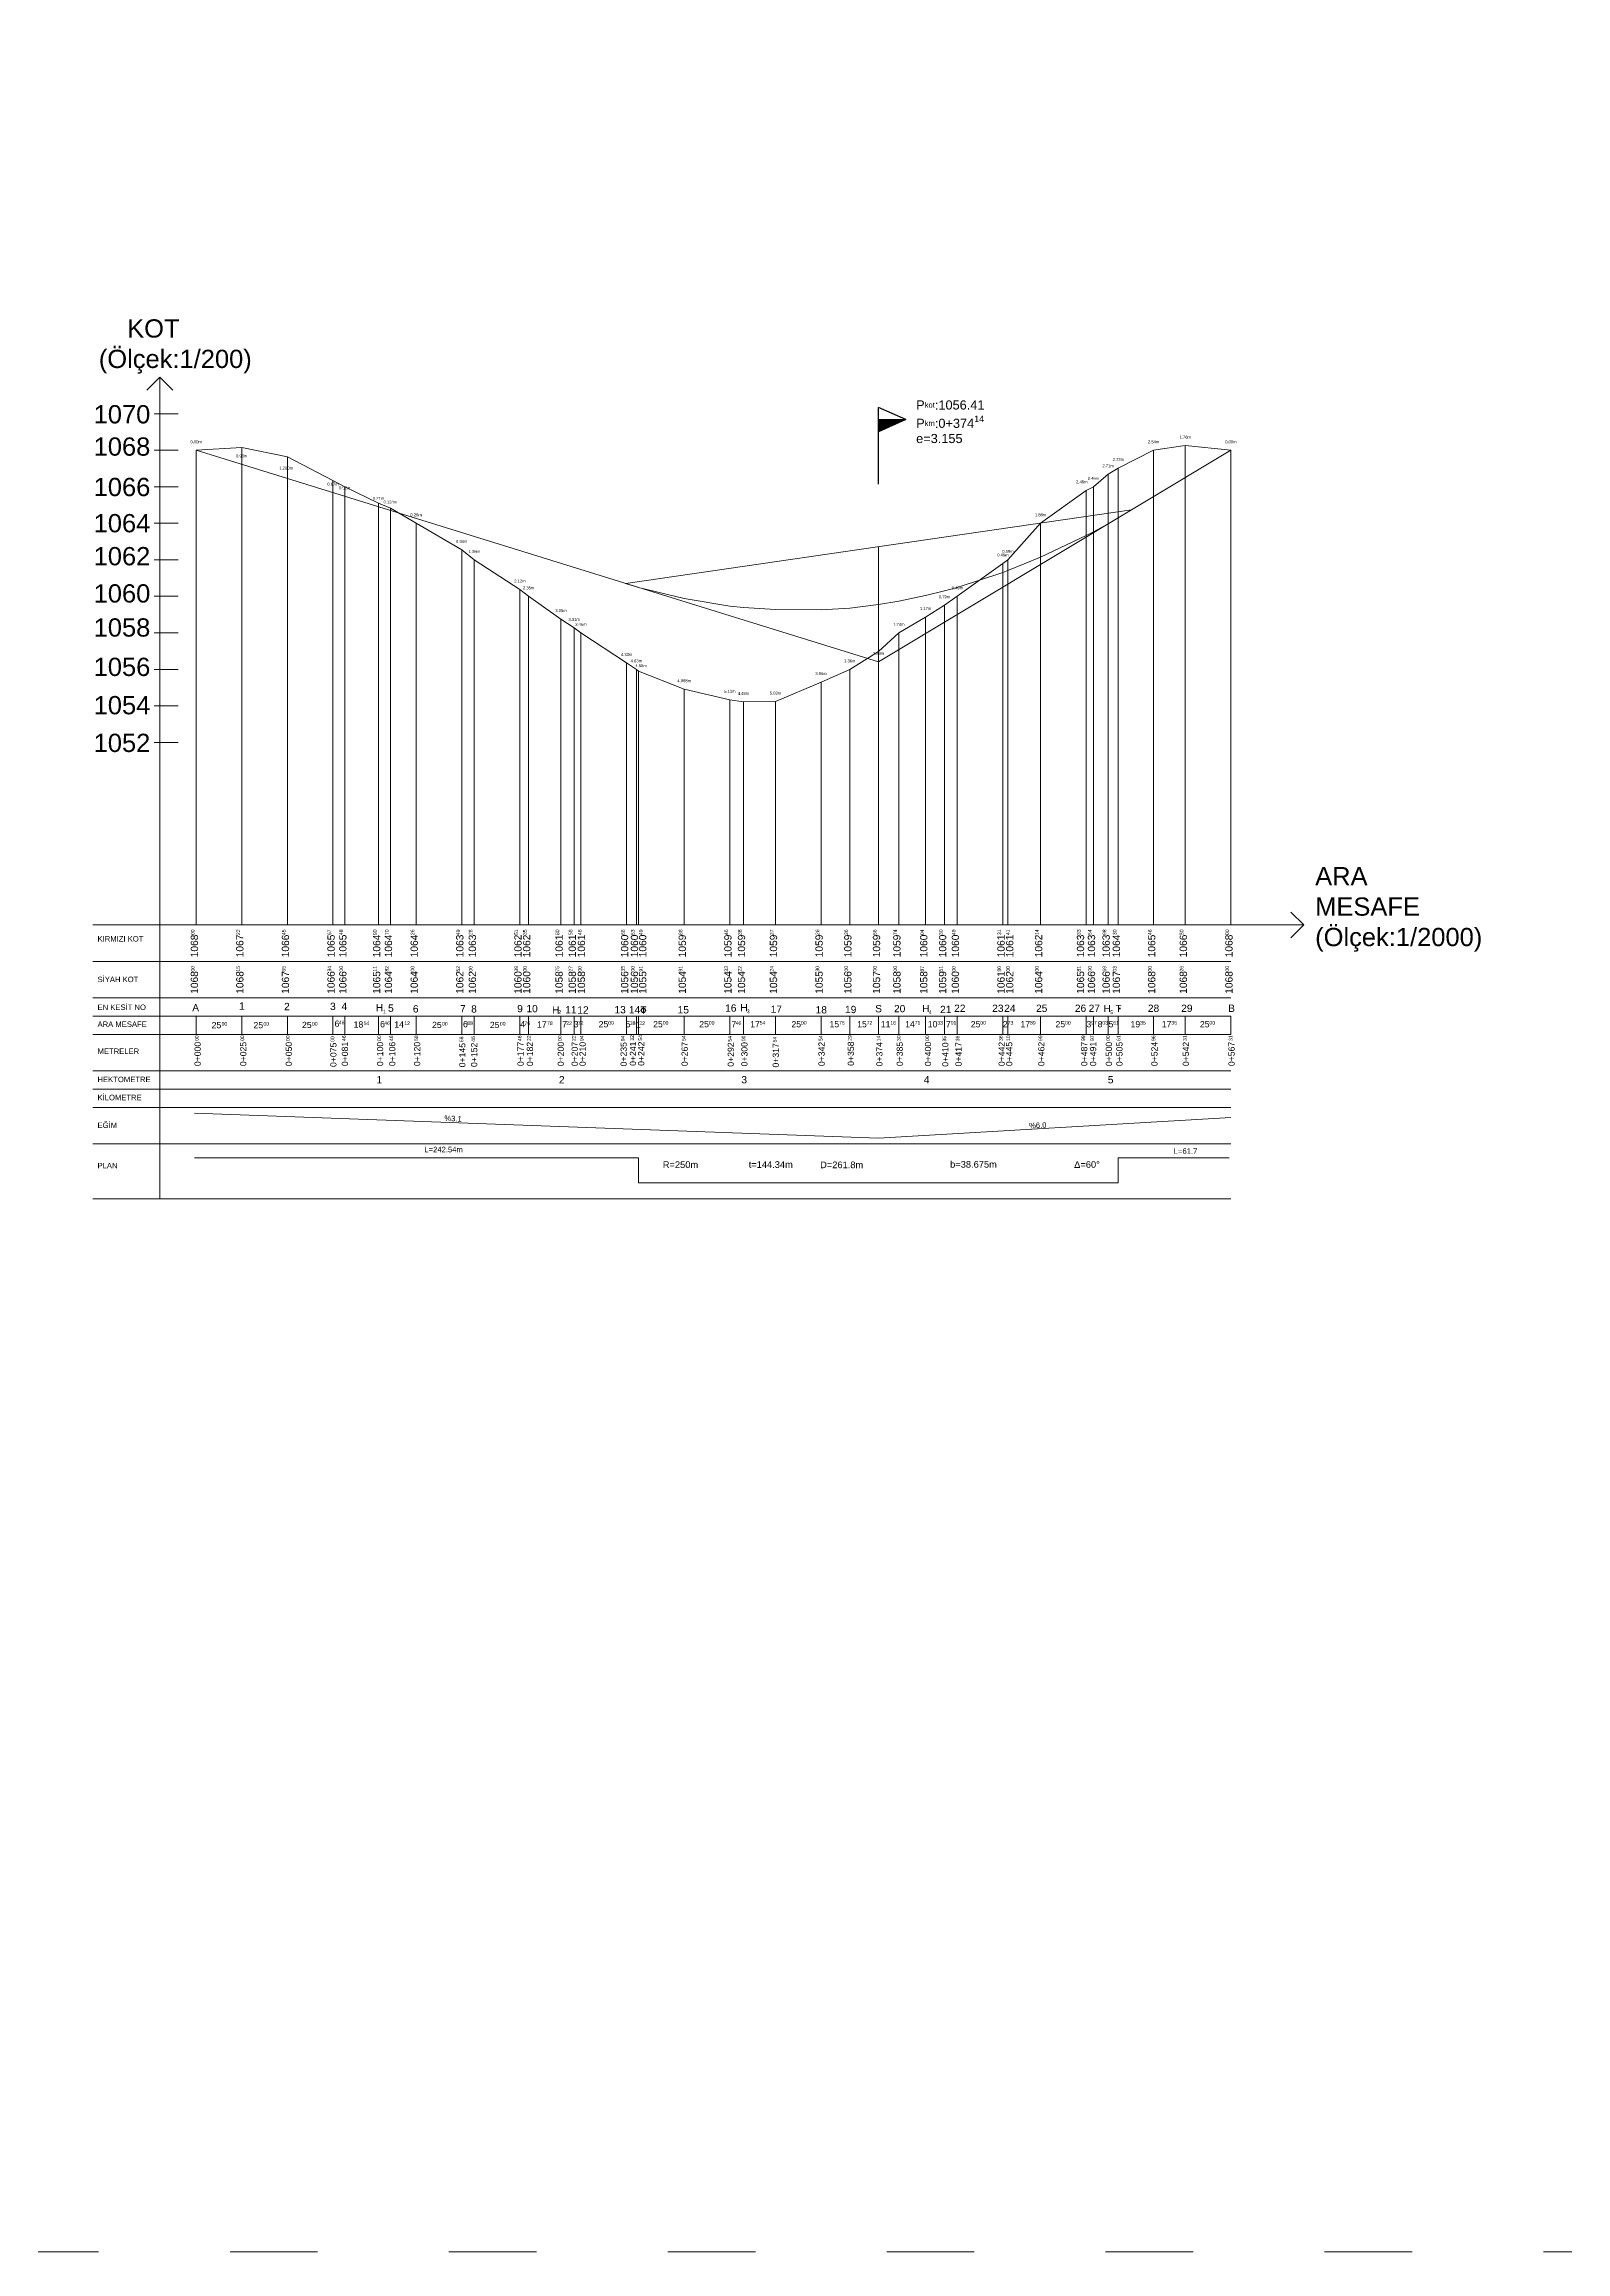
# Model space of a CAD drawing. Header units: millimetres. Extents: x 19067981 to 38137102, y 2652003 to 2652615.
# Drawn here: x 19068613.8 to 19068655.5, y 2652317.8 to 2652378.3 of the extents above; entities that cross this region are included whole.
import ezdxf

# ---------------------------------------------------------------- set-up
doc = ezdxf.new("R2010")
doc.units = ezdxf.units.MM
doc.linetypes.add('ACAD_ISO03W100', pattern=[30, 12, -18])
for name, color, linetype in [('boykesit', 7, 'Continuous'), ('dever', 130, 'Continuous'), ('dever 1', 242, 'Continuous'), ('düşey kurp', 92, 'Continuous'), ('en kesitler', 7, 'Continuous')]:
    doc.layers.add(name, color=color, linetype=linetype)
doc.layers.add('D.K Kesit No', color=93, linetype='Continuous', lineweight=9)
doc.styles.get("Standard").update_dxf_attribs({"font": 'arial.ttf'})

msp = doc.modelspace()

# ---------------------------------------------------------------- hatches: boundary and pattern name
at = {"layer": 'boykesit'}
msp.add_hatch(color=3, dxfattribs=at).paths.add_polyline_path([(19068636.658, 2652367.976), (19068636.658, 2652367.646), (19068637.406, 2652367.976)])

# ---------------------------------------------------------------- linework, layer by layer
for p, q in [((19068636.658, 2652367.976), (19068636.658, 2652368.307)), ((19068637.406, 2652367.976), (19068636.658, 2652368.307)), ((19068636.658, 2652366.212), (19068636.658, 2652367.976)), ((19068636.658, 2652367.976), (19068637.406, 2652367.976)), ((19068637.406, 2652367.976), (19068636.658, 2652367.646))]:
    msp.add_line(p, q, dxfattribs=at)
at = {"layer": 'D.K Kesit No', "lineweight": 0, "ltscale": 0.2}
for p, q in [((19068617.91, 2652347.754), (19068630.078, 2652347.754)), ((19068630.078, 2652347.754), (19068630.078, 2652347.067)), ((19068643.226, 2652347.067), (19068643.226, 2652347.754)), ((19068643.226, 2652347.754), (19068646.264, 2652347.754)), ((19068630.078, 2652347.067), (19068643.226, 2652347.067))]:
    msp.add_line(p, q, dxfattribs=at)
msp.add_lwpolyline([(19068617.91, 2652348.978), (19068636.652, 2652348.291), (19068646.311, 2652348.863)], dxfattribs=at)
at = {"layer": 'dever', "color": 5, "lineweight": 0, "ltscale": 0.2}
for p, q in [((19068617.951, 2652367.136), (19068619.201, 2652367.213)), ((19068619.201, 2652354.136), (19068619.201, 2652367.213)), ((19068644.193, 2652367.136), (19068645.061, 2652367.265)), ((19068645.061, 2652354.136), (19068645.061, 2652367.265)), ((19068645.061, 2652367.265), (19068646.311, 2652367.136)), ((19068642.945, 2652366.481), (19068643.226, 2652366.65)), ((19068643.226, 2652366.65), (19068644.193, 2652367.136)), ((19068643.226, 2652354.136), (19068643.226, 2652366.65)), ((19068643.226, 2652366.65), (19068643.226, 2652366.65)), ((19068644.193, 2652354.136), (19068644.193, 2652367.136)), ((19068646.311, 2652354.136), (19068646.311, 2652367.136)), ((19068641.095, 2652365.136), (19068642.345, 2652366.039)), ((19068642.345, 2652366.039), (19068642.544, 2652366.136)), ((19068642.345, 2652354.136), (19068642.345, 2652366.039)), ((19068642.544, 2652366.136), (19068642.945, 2652366.481)), ((19068642.544, 2652354.136), (19068642.544, 2652366.136)), ((19068642.945, 2652354.136), (19068642.945, 2652366.481)), ((19068640.2, 2652364.136), (19068641.095, 2652365.136)), ((19068641.095, 2652354.136), (19068641.095, 2652365.136)), ((19068638.814, 2652363.136), (19068640.064, 2652364.037)), ((19068640.064, 2652364.037), (19068640.2, 2652364.136)), ((19068640.064, 2652354.136), (19068640.064, 2652364.037)), ((19068640.2, 2652354.136), (19068640.2, 2652364.136)), ((19068638.463, 2652362.89), (19068638.814, 2652363.136)), ((19068638.814, 2652363.136), (19068638.814, 2652354.136)), ((19068637.211, 2652362.136), (19068637.946, 2652362.569)), ((19068637.946, 2652362.569), (19068638.463, 2652362.89)), ((19068637.946, 2652354.136), (19068637.946, 2652362.569)), ((19068638.463, 2652354.136), (19068638.463, 2652362.89)), ((19068636.652, 2652361.628), (19068637.211, 2652362.136)), ((19068637.211, 2652354.136), (19068637.211, 2652362.136)), ((19068630.017, 2652361.136), (19068630.078, 2652361.089)), ((19068635.078, 2652360.786), (19068635.866, 2652361.136)), ((19068635.866, 2652361.136), (19068636.652, 2652361.628)), ((19068635.866, 2652354.136), (19068635.866, 2652361.136)), ((19068636.652, 2652361.341), (19068636.652, 2652361.628)), ((19068636.652, 2652361.614), (19068636.652, 2652354.136)), ((19068630.078, 2652361.089), (19068631.328, 2652360.592))]:
    msp.add_line(p, q, dxfattribs=at)
at = {"layer": 'dever', "color": 1, "lineweight": 0, "ltscale": 0.2}
for p in [(19068617.951, 2652367.136), (19068646.311, 2652367.136)]:
    msp.add_line(p, (19068636.652, 2652361.341), dxfattribs=at)
at = {"layer": 'dever 1', "linetype": 'ACAD_ISO03W100', "lineweight": 0, "ltscale": 0.2}
msp.add_lwpolyline([(19068449.034, 2652403.664), (19069167.279, 2652403.664), (19069167.279, 2652317.787), (19068449.034, 2652317.787), (19068449.034, 2652403.664)], dxfattribs=at)
at = {"layer": 'düşey kurp', "color": 3, "lineweight": 0, "ltscale": 0.2}
for p, q in [((19068616.957, 2652369.136), (19068616.603, 2652368.782)), ((19068616.957, 2652369.136), (19068617.31, 2652368.782)), ((19068616.957, 2652368.136), (19068617.456, 2652368.136)), ((19068616.957, 2652367.136), (19068617.456, 2652367.136)), ((19068616.957, 2652366.136), (19068617.456, 2652366.136)), ((19068616.957, 2652365.136), (19068617.456, 2652365.136)), ((19068616.957, 2652364.136), (19068617.456, 2652364.136)), ((19068616.957, 2652363.136), (19068617.456, 2652363.136)), ((19068616.957, 2652362.136), (19068617.456, 2652362.136)), ((19068616.957, 2652361.136), (19068617.456, 2652361.136)), ((19068616.957, 2652360.136), (19068617.456, 2652360.136)), ((19068616.957, 2652359.136), (19068617.456, 2652359.136)), ((19068648.308, 2652354.136), (19068647.955, 2652354.489)), ((19068648.308, 2652354.136), (19068647.955, 2652353.782))]:
    msp.add_line(p, q, dxfattribs=at)
at = {"layer": 'düşey kurp', "lineweight": 5, "ltscale": 5}
for p, q in [((19068616.957, 2652354.136), (19068616.957, 2652369.136)), ((19068616.957, 2652367.136), (19068616.802, 2652367.136)), ((19068616.957, 2652366.136), (19068616.802, 2652366.136)), ((19068616.957, 2652366.136), (19068616.802, 2652366.136)), ((19068616.957, 2652365.136), (19068616.802, 2652365.136)), ((19068616.957, 2652364.136), (19068616.802, 2652364.136)), ((19068616.957, 2652363.136), (19068616.802, 2652363.136)), ((19068616.957, 2652362.136), (19068616.802, 2652362.136)), ((19068616.957, 2652361.136), (19068616.802, 2652361.136)), ((19068616.957, 2652360.136), (19068616.797, 2652360.136)), ((19068616.957, 2652359.136), (19068616.797, 2652359.136)), ((19068616.957, 2652354.136), (19068615.115, 2652354.136)), ((19068616.957, 2652354.136), (19068648.308, 2652354.136)), ((19068616.957, 2652354.136), (19068617.957, 2652354.136)), ((19068616.957, 2652354.136), (19068616.957, 2652346.636)), ((19068617.957, 2652354.136), (19068627.057, 2652354.136)), ((19068617.957, 2652354.136), (19068633.057, 2652354.136)), ((19068617.957, 2652354.136), (19068633.057, 2652354.136)), ((19068615.115, 2652353.136), (19068646.311, 2652353.136)), ((19068615.115, 2652352.136), (19068646.311, 2652352.136)), ((19068615.115, 2652351.636), (19068646.311, 2652351.636)), ((19068617.951, 2652351.636), (19068617.951, 2652351.136)), ((19068619.201, 2652351.636), (19068619.201, 2652351.136)), ((19068620.451, 2652351.636), (19068620.451, 2652351.136)), ((19068621.701, 2652351.636), (19068621.701, 2652351.136)), ((19068622.024, 2652351.636), (19068622.024, 2652351.136)), ((19068622.951, 2652351.636), (19068622.951, 2652351.136)), ((19068623.274, 2652351.636), (19068623.274, 2652351.136)), ((19068623.98, 2652351.636), (19068623.98, 2652351.136)), ((19068625.23, 2652351.636), (19068625.23, 2652351.136)), ((19068625.574, 2652351.636), (19068625.574, 2652351.136)), ((19068626.824, 2652351.636), (19068626.824, 2652351.136)), ((19068627.062, 2652351.636), (19068627.062, 2652351.136)), ((19068627.951, 2652351.636), (19068627.951, 2652351.136)), ((19068628.312, 2652351.636), (19068628.312, 2652351.136)), ((19068628.498, 2652351.636), (19068628.498, 2652351.136)), ((19068629.748, 2652351.636), (19068629.748, 2652351.136)), ((19068630.017, 2652351.636), (19068630.017, 2652351.136)), ((19068630.078, 2652351.636), (19068630.078, 2652351.136)), ((19068631.328, 2652351.636), (19068631.328, 2652351.136)), ((19068632.578, 2652351.636), (19068632.578, 2652351.136)), ((19068632.951, 2652351.636), (19068632.951, 2652351.136)), ((19068633.828, 2652351.636), (19068633.828, 2652351.136)), ((19068635.078, 2652351.636), (19068635.078, 2652351.136)), ((19068635.866, 2652351.636), (19068635.866, 2652351.136)), ((19068636.652, 2652351.636), (19068636.652, 2652351.136)), ((19068637.211, 2652351.636), (19068637.211, 2652351.136)), ((19068637.946, 2652351.636), (19068637.946, 2652351.136)), ((19068638.463, 2652351.636), (19068638.463, 2652351.136)), ((19068638.814, 2652351.636), (19068638.814, 2652351.136)), ((19068640.064, 2652351.636), (19068640.064, 2652351.136)), ((19068640.2, 2652351.636), (19068640.2, 2652351.136)), ((19068641.095, 2652351.636), (19068641.095, 2652351.136)), ((19068642.345, 2652351.636), (19068642.345, 2652351.136)), ((19068642.544, 2652351.636), (19068642.544, 2652351.136)), ((19068642.945, 2652351.636), (19068642.945, 2652351.136)), ((19068643.226, 2652351.636), (19068643.226, 2652351.136)), ((19068644.193, 2652351.636), (19068644.193, 2652351.136)), ((19068645.061, 2652351.636), (19068645.061, 2652351.136)), ((19068646.311, 2652351.636), (19068646.311, 2652351.136)), ((19068615.115, 2652351.136), (19068646.311, 2652351.136)), ((19068615.115, 2652350.136), (19068646.311, 2652350.136)), ((19068615.115, 2652349.636), (19068646.311, 2652349.636)), ((19068615.115, 2652349.136), (19068646.311, 2652349.136)), ((19068615.115, 2652348.136), (19068646.311, 2652348.136)), ((19068615.115, 2652346.636), (19068646.311, 2652346.636))]:
    msp.add_line(p, q, dxfattribs=at)
at = {"layer": 'düşey kurp', "lineweight": 0, "ltscale": 0.2}
msp.add_line((19068616.957, 2652368.136), (19068616.802, 2652368.136), dxfattribs=at)
at = {"layer": 'düşey kurp', "color": 5, "lineweight": 0, "ltscale": 0.2}
for p, q in [((19068619.201, 2652367.213), (19068620.451, 2652366.961)), ((19068617.951, 2652354.136), (19068617.951, 2652367.136)), ((19068620.451, 2652366.522), (19068620.451, 2652366.961)), ((19068620.451, 2652366.961), (19068621.701, 2652366.308)), ((19068620.451, 2652354.136), (19068620.451, 2652366.522)), ((19068621.701, 2652366.215), (19068621.701, 2652366.308)), ((19068621.701, 2652366.308), (19068622.024, 2652366.136)), ((19068621.701, 2652354.136), (19068621.701, 2652366.215)), ((19068622.024, 2652354.136), (19068622.024, 2652366.136)), ((19068622.024, 2652366.136), (19068622.951, 2652365.691)), ((19068622.951, 2652354.136), (19068622.951, 2652365.691)), ((19068622.951, 2652365.691), (19068623.274, 2652365.548)), ((19068623.274, 2652354.136), (19068623.274, 2652365.548)), ((19068623.274, 2652365.548), (19068623.98, 2652365.136)), ((19068616.957, 2652365.136), (19068616.957, 2652365.136)), ((19068623.98, 2652354.136), (19068623.98, 2652365.136)), ((19068623.98, 2652365.136), (19068625.23, 2652364.408)), ((19068625.23, 2652354.136), (19068625.23, 2652364.408)), ((19068625.23, 2652364.408), (19068625.574, 2652364.136)), ((19068625.574, 2652354.136), (19068625.574, 2652364.136)), ((19068625.574, 2652364.136), (19068626.824, 2652363.325)), ((19068626.824, 2652354.136), (19068626.824, 2652363.325)), ((19068626.824, 2652363.325), (19068627.062, 2652363.136)), ((19068627.062, 2652354.136), (19068627.062, 2652363.136)), ((19068627.062, 2652363.136), (19068627.951, 2652362.512)), ((19068627.951, 2652354.136), (19068627.951, 2652362.512)), ((19068627.951, 2652362.512), (19068628.312, 2652362.271)), ((19068628.312, 2652354.136), (19068628.312, 2652362.271)), ((19068628.312, 2652362.271), (19068628.498, 2652362.136)), ((19068628.498, 2652354.136), (19068628.498, 2652362.136)), ((19068628.498, 2652362.136), (19068629.748, 2652361.31)), ((19068629.748, 2652354.136), (19068629.748, 2652361.31)), ((19068629.748, 2652361.31), (19068630.017, 2652361.136)), ((19068630.017, 2652354.136), (19068630.017, 2652361.136)), ((19068630.078, 2652354.136), (19068630.078, 2652361.089)), ((19068631.328, 2652354.136), (19068631.328, 2652360.592)), ((19068631.328, 2652360.592), (19068632.578, 2652360.301)), ((19068633.828, 2652360.254), (19068635.078, 2652360.786)), ((19068635.078, 2652354.136), (19068635.078, 2652360.786)), ((19068632.578, 2652354.136), (19068632.578, 2652360.301)), ((19068632.578, 2652360.301), (19068632.951, 2652360.244)), ((19068632.951, 2652360.244), (19068633.828, 2652360.254)), ((19068632.951, 2652354.136), (19068632.951, 2652360.244)), ((19068633.828, 2652354.136), (19068633.828, 2652360.254)), ((19068628.312, 2652351.636), (19068628.312, 2652351.636))]:
    msp.add_line(p, q, dxfattribs=at)
at = {"layer": 'düşey kurp', "color": 0, "lineweight": 0, "ltscale": 0.2}
for p, q in [((19068629.73, 2652363.486), (19068643.586, 2652365.501)), ((19068643.226, 2652365.286), (19068643.586, 2652365.501)), ((19068641.095, 2652364.206), (19068642.345, 2652364.801)), ((19068642.345, 2652364.801), (19068642.544, 2652364.906)), ((19068642.544, 2652364.906), (19068642.945, 2652365.126)), ((19068642.945, 2652365.126), (19068643.226, 2652365.286)), ((19068636.652, 2652364.492), (19068636.652, 2652361.341)), ((19068640.2, 2652363.841), (19068641.095, 2652364.206)), ((19068638.814, 2652363.381), (19068640.064, 2652363.791)), ((19068640.064, 2652363.791), (19068640.2, 2652363.841)), ((19068629.73, 2652363.486), (19068629.748, 2652363.478)), ((19068629.748, 2652363.478), (19068630.017, 2652363.399)), ((19068630.017, 2652363.399), (19068630.078, 2652363.381)), ((19068631.328, 2652363.076), (19068630.078, 2652363.381)), ((19068632.578, 2652362.866), (19068631.328, 2652363.076)), ((19068636.652, 2652362.916), (19068637.211, 2652363.006)), ((19068637.211, 2652363.006), (19068637.946, 2652363.156)), ((19068637.946, 2652363.156), (19068638.463, 2652363.286)), ((19068638.463, 2652363.286), (19068638.814, 2652363.381)), ((19068632.951, 2652362.826), (19068632.578, 2652362.866)), ((19068632.951, 2652362.826), (19068633.828, 2652362.771)), ((19068633.828, 2652362.771), (19068635.078, 2652362.766)), ((19068635.078, 2652362.766), (19068635.866, 2652362.816)), ((19068635.866, 2652362.816), (19068636.652, 2652362.916))]:
    msp.add_line(p, q, dxfattribs=at)
at = {"layer": 'düşey kurp', "color": 2, "lineweight": 0, "ltscale": 0.2}
for q in [(19068629.73, 2652363.476), (19068629.73, 2652363.478)]:
    msp.add_line((19068629.73, 2652363.486), q, dxfattribs=at)
at = {"layer": 'düşey kurp', "lineweight": 50, "ltscale": 5}
msp.add_line((19068643.227, 2652351.848), (19068643.291, 2652351.848), dxfattribs=at)
at = {"layer": 'düşey kurp', "lineweight": 30, "ltscale": 5}
msp.add_circle((19068630.207, 2652351.794), 0.0581, dxfattribs=at)

# ---------------------------------------------------------------- texts
at = {"layer": 'boykesit', "insert": (19068637.686, 2652368.503), "char_height": 0.25, "attachment_point": 1}
msp.add_mtext_dynamic_manual_height_columns('\\A1;P{\\H0.6x;kot}:1056.41\\PP{\\H0.6x;km}:0+374{\\H0.7x;\\S14^ ;\\H0.85714x;\\P}e=3.155', width=0.25, gutter_width=12.5, heights=[0], dxfattribs=at)
at = {"layer": 'düşey kurp', "lineweight": 5, "ltscale": 5, "attachment_point": 1}
for s, width, insert, char_height in [('    KOT\\P(Ölçek:1/200)', 4.20551, (19068615.283, 2652370.724), 0.5), ('1070', 1.52225, (19068615.141, 2652368.373), 0.5), ('1068', 1.52225, (19068615.141, 2652367.489), 0.5), ('1066', 1.52225, (19068615.141, 2652366.381), 0.5), ('1064', 1.52225, (19068615.141, 2652365.39), 0.5), ('1062', 1.52225, (19068615.141, 2652364.486), 0.5), ('1060', 1.52225, (19068615.141, 2652363.466), 0.5), ('1058', 1.52225, (19068615.141, 2652362.533), 0.5), ('1056', 1.52225, (19068615.141, 2652361.454), 0.5), ('1054', 1.52225, (19068615.141, 2652360.405), 0.5), ('1052', 1.52225, (19068615.141, 2652359.372), 0.5), ('ARA MESAFE\\P(Ölçek:1/2000)', 1.52225, (19068648.622, 2652355.721), 0.5), ('KIRMIZI KOT', 1.52817, (19068615.248, 2652353.83), 0.15), ('SİYAH KOT', 1.52817, (19068615.248, 2652352.718), 0.15), ('ARA MESAFE', 1.52817, (19068615.248, 2652351.49), 0.15), ('EN KESİT NO', 1.52817, (19068615.248, 2652351.955), 0.15), ('A', 0.18165, (19068617.845, 2652351.969), 0.2), ('25', 0.40457, (19068618.376, 2652351.476), 0.17), ('00', 0.17909, (19068618.649, 2652351.473), 0.1), ('1', 0.2, (19068619.127, 2652352.014), 0.2), ('25', 0.40457, (19068619.522, 2652351.476), 0.17), ('00', 0.17909, (19068619.796, 2652351.473), 0.1), ('2', 0.18165, (19068620.36, 2652351.999), 0.2), ('25', 0.40457, (19068620.852, 2652351.48), 0.17), ('00', 0.17909, (19068621.125, 2652351.478), 0.1), ('3', 0.18165, (19068621.622, 2652352.004), 0.2), ('6', 0.40457, (19068621.745, 2652351.515), 0.17), ('46', 0.17909, (19068621.859, 2652351.51), 0.1), ('4', 0.18165, (19068621.934, 2652352.002), 0.2), ('18', 0.40457, (19068622.268, 2652351.494), 0.17), ('54', 0.17909, (19068622.541, 2652351.492), 0.1), ('H', 0.18165, (19068622.875, 2652351.969), 0.2), ('6', 0.40457, (19068622.993, 2652351.501), 0.17), ('1', 0.08194, (19068623.075, 2652351.814), 0.1), ('46', 0.17909, (19068623.107, 2652351.496), 0.1), ('5', 0.18165, (19068623.211, 2652351.956), 0.2), ('14', 0.40457, (19068623.382, 2652351.494), 0.17), ('12', 0.17909, (19068623.656, 2652351.492), 0.1), ('6', 0.18165, (19068623.891, 2652351.936), 0.2), ('25', 0.40457, (19068624.417, 2652351.48), 0.17), ('00', 0.17909, (19068624.69, 2652351.478), 0.1), ('7', 0.18165, (19068625.183, 2652351.937), 0.2), ('6', 0.40457, (19068625.265, 2652351.501), 0.17), ('88', 0.17909, (19068625.379, 2652351.496), 0.1), ('8', 0.18165, (19068625.489, 2652351.933), 0.2), ('25', 0.40457, (19068626.001, 2652351.48), 0.17), ('00', 0.17909, (19068626.275, 2652351.478), 0.1), ('9', 0.18165, (19068626.75, 2652351.943), 0.2), ('4', 0.40457, (19068626.835, 2652351.501), 0.17), ('76', 0.17909, (19068626.95, 2652351.496), 0.1), ('10', 0.18165, (19068627.003, 2652351.943), 0.2), ('17', 0.40457, (19068627.294, 2652351.494), 0.17), ('78', 0.17909, (19068627.567, 2652351.492), 0.1), ('H', 0.18165, (19068627.705, 2652351.905), 0.2), ('2', 0.08194, (19068627.881, 2652351.802), 0.1), ('7', 0.40457, (19068627.984, 2652351.501), 0.17), ('11', 0.18165, (19068628.067, 2652351.911), 0.2), ('22', 0.17909, (19068628.098, 2652351.496), 0.1), ('3', 0.40457, (19068628.299, 2652351.501), 0.17), ('12', 0.18165, (19068628.398, 2652351.905), 0.2), ('72', 0.17909, (19068628.413, 2652351.496), 0.1), ('25', 0.40457, (19068628.983, 2652351.501), 0.17), ('00', 0.17909, (19068629.245, 2652351.504), 0.1), ('13', 0.18165, (19068629.417, 2652351.914), 0.2), ('5', 0.40457, (19068629.724, 2652351.501), 0.17), ('14', 0.18165, (19068629.811, 2652351.91), 0.2), ('38', 0.17909, (19068629.838, 2652351.496), 0.1), ('1', 0.40457, (19068630.006, 2652351.484), 0.17), ('22', 0.17909, (19068630.097, 2652351.492), 0.1), ('T', 0.18165, (19068630.127, 2652351.903), 0.2), ('25', 0.40457, (19068630.478, 2652351.501), 0.17), ('00', 0.17909, (19068630.74, 2652351.504), 0.1), ('15', 0.18165, (19068631.148, 2652351.91), 0.2), ('25', 0.40457, (19068631.741, 2652351.501), 0.17), ('00', 0.17909, (19068632.003, 2652351.504), 0.1), ('16', 0.18165, (19068632.45, 2652351.958), 0.2), ('7', 0.40457, (19068632.623, 2652351.501), 0.17), ('46', 0.17909, (19068632.737, 2652351.496), 0.1), ('H', 0.18165, (19068632.866, 2652351.97), 0.2), ('3', 0.08194, (19068633.044, 2652351.818), 0.1), ('17', 0.40457, (19068633.137, 2652351.501), 0.17), ('54', 0.17909, (19068633.398, 2652351.504), 0.1), ('17', 0.18165, (19068633.698, 2652351.927), 0.2), ('25', 0.40457, (19068634.267, 2652351.501), 0.17), ('00', 0.17909, (19068634.528, 2652351.504), 0.1), ('18', 0.18165, (19068634.929, 2652351.91), 0.2), ('15', 0.40457, (19068635.311, 2652351.501), 0.17), ('75', 0.17909, (19068635.572, 2652351.504), 0.1), ('19', 0.18165, (19068635.736, 2652351.919), 0.2), ('15', 0.40457, (19068636.07, 2652351.501), 0.17), ('72', 0.17909, (19068636.331, 2652351.504), 0.1), ('S', 0.18165, (19068636.562, 2652351.943), 0.2), ('11', 0.40457, (19068636.717, 2652351.501), 0.17), ('16', 0.17909, (19068636.979, 2652351.504), 0.1), ('20', 0.18165, (19068637.078, 2652351.942), 0.2), ('14', 0.40457, (19068637.385, 2652351.501), 0.17), ('71', 0.17909, (19068637.646, 2652351.504), 0.1), ('H', 0.18165, (19068637.849, 2652351.946), 0.2), ('10', 0.40457, (19068638.003, 2652351.501), 0.17), ('4', 0.08194, (19068638.031, 2652351.792), 0.1), ('33', 0.17909, (19068638.264, 2652351.504), 0.1), ('21', 0.18165, (19068638.342, 2652351.919), 0.2), ('7', 0.40457, (19068638.5, 2652351.501), 0.17), ('01', 0.17909, (19068638.632, 2652351.504), 0.1), ('22', 0.18165, (19068638.727, 2652351.952), 0.2), ('25', 0.40457, (19068639.183, 2652351.501), 0.17), ('00', 0.17909, (19068639.444, 2652351.504), 0.1), ('23', 0.18165, (19068639.77, 2652351.952), 0.2), ('2', 0.40457, (19068640.062, 2652351.501), 0.17), ('24', 0.18165, (19068640.1, 2652351.952), 0.2), ('73', 0.17909, (19068640.191, 2652351.504), 0.1), ('17', 0.40457, (19068640.544, 2652351.501), 0.17), ('89', 0.17909, (19068640.805, 2652351.504), 0.1), ('25', 0.18165, (19068640.971, 2652351.952), 0.2), ('25', 0.40457, (19068641.506, 2652351.501), 0.17), ('00', 0.17909, (19068641.767, 2652351.504), 0.1), ('26', 0.18165, (19068642.036, 2652351.952), 0.2), ('3', 0.40457, (19068642.353, 2652351.501), 0.17), ('27', 0.18165, (19068642.414, 2652351.952), 0.2), ('97', 0.17909, (19068642.481, 2652351.504), 0.1), ('8', 0.40457, (19068642.661, 2652351.501), 0.17), ('03', 0.17909, (19068642.789, 2652351.504), 0.1), ('H', 0.18165, (19068642.822, 2652351.946), 0.2), ('5', 0.40457, (19068642.959, 2652351.501), 0.17), ('5', 0.08194, (19068643.005, 2652351.791), 0.1), ('61', 0.17909, (19068643.087, 2652351.504), 0.1), ('T', 0.18165, (19068643.147, 2652351.946), 0.2), ('19', 0.40457, (19068643.562, 2652351.501), 0.17), ('35', 0.17909, (19068643.824, 2652351.504), 0.1), ('28', 0.18165, (19068644.037, 2652351.952), 0.2), ('17', 0.40457, (19068644.419, 2652351.501), 0.17), ('35', 0.17909, (19068644.68, 2652351.504), 0.1), ('29', 0.18165, (19068644.95, 2652351.952), 0.2), ('25', 0.40457, (19068645.464, 2652351.501), 0.17), ('00', 0.17909, (19068645.725, 2652351.504), 0.1), ('B', 0.18165, (19068646.237, 2652351.952), 0.2), ('METRELER', 1.52817, (19068615.248, 2652350.75), 0.15), ('HEKTOMETRE', 1.52817, (19068615.248, 2652349.978), 0.15), ('1', 0.44233, (19068622.895, 2652349.995), 0.2), ('2', 0.44233, (19068627.895, 2652349.995), 0.2), ('3', 0.44233, (19068632.895, 2652349.995), 0.2), ('4', 0.44233, (19068637.895, 2652349.995), 0.2), ('5', 0.44233, (19068642.939, 2652349.995), 0.2), ('KİLOMETRE', 1.52817, (19068615.248, 2652349.483), 0.15), ('EĞİM', 1.52817, (19068615.248, 2652348.722), 0.15), ('L=242.54m', 1.52817, (19068624.206, 2652348.057), 0.15), ('L=61.7', 1.52817, (19068644.745, 2652348.015), 0.15), ('PLAN', 1.52817, (19068615.248, 2652347.617), 0.15)]:
    msp.add_mtext_dynamic_manual_height_columns(s, width=width, gutter_width=12.5, heights=[0], dxfattribs=dict(at, insert=insert, char_height=char_height))
at = {"layer": 'düşey kurp', "color": 2, "lineweight": 0, "ltscale": 0.2, "char_height": 0.08, "attachment_point": 5}
for s, insert in [('\\A1;0.00m', (19068617.951, 2652367.368)), ('\\A1;2.54m', (19068644.193, 2652367.368)), ('\\A1;1.76m', (19068645.061, 2652367.497)), ('\\A1;0.00m', (19068646.311, 2652367.368)), ('\\A1;0.93m', (19068619.201, 2652366.981)), ('\\A1;1.200m', (19068620.418, 2652366.648)), ('\\A1;2.71m', (19068642.945, 2652366.713)), ('\\A1;2.73m', (19068643.226, 2652366.882)), ('\\A1;0.67m', (19068621.701, 2652366.206)), ('\\A1;0.52m', (19068622.024, 2652366.106)), ('\\A1;2.48m', (19068642.226, 2652366.271)), ('\\A1;2.46m', (19068642.544, 2652366.368)), ('\\A1;0.21m', (19068622.951, 2652365.819)), ('\\A1;0.124m', (19068623.274, 2652365.719)), ('\\A1;0.26m', (19068623.98, 2652365.368)), ('\\A1;1.86m', (19068641.095, 2652365.368)), ('\\A1;0.94m', (19068625.23, 2652364.641)), ('\\A1;1.28m', (19068625.574, 2652364.368)), ('\\A1;0.49m', (19068640.064, 2652364.269)), ('\\A1;0.59m', (19068640.2, 2652364.368)), ('\\A1;2.12m', (19068626.824, 2652363.557)), ('\\A1;2.35m', (19068627.062, 2652363.368)), ('\\A1;0.79m', (19068638.463, 2652363.122)), ('\\A1;0.49m', (19068638.814, 2652363.368)), ('\\A1;3.05m', (19068627.951, 2652362.744)), ('\\A1;3.31m', (19068628.312, 2652362.504)), ('\\A1;3.46m', (19068628.498, 2652362.368)), ('\\A1;1.74m', (19068637.211, 2652362.368)), ('\\A1;1.17m', (19068637.946, 2652362.801)), ('\\A1;4.33m', (19068629.748, 2652361.543)), ('\\A1;4.63m', (19068630.017, 2652361.368)), ('\\A1;4.58m', (19068630.145, 2652361.236)), ('\\A1;3.36m', (19068635.866, 2652361.368)), ('\\A1;2.58m', (19068636.652, 2652361.573)), ('\\A1;4.968m', (19068631.328, 2652360.824)), ('\\A1;5.13m', (19068632.578, 2652360.534)), ('\\A1;4.49m', (19068632.951, 2652360.476)), ('\\A1;5.03m', (19068633.828, 2652360.486)), ('\\A1;3.96m', (19068635.078, 2652361.018))]:
    msp.add_mtext(s, dxfattribs=dict(at, insert=insert))
at = {"layer": 'düşey kurp', "lineweight": 5, "ltscale": 5, "attachment_point": 1}
for s, width, heights, insert, char_height, rotation in [('\\pt0;1068', 0.35648, [0.672], (19068617.803, 2652353.248), 0.2, 90), ('00', 0.1658, [0], (19068617.807, 2652353.856), 0.1, 90), ('22', 0.1658, [0], (19068619.052, 2652353.856), 0.1, 90), ('\\pt0;1066', 0.35648, [0.672], (19068620.298, 2652353.248), 0.2, 90), ('45', 0.1658, [0], (19068620.302, 2652353.856), 0.1, 90), ('\\pt0;1065', 0.35648, [0.672], (19068621.548, 2652353.248), 0.2, 90), ('67', 0.1658, [0], (19068621.552, 2652353.856), 0.1, 90), ('\\pt0;1065', 0.35648, [0.672], (19068621.871, 2652353.248), 0.2, 90), ('48', 0.1658, [0], (19068621.875, 2652353.856), 0.1, 90), ('\\pt0;1064', 0.35648, [0.672], (19068622.798, 2652353.248), 0.2, 90), ('90', 0.1658, [0], (19068622.802, 2652353.856), 0.1, 90), ('\\pt0;1064', 0.35648, [0.672], (19068623.121, 2652353.248), 0.2, 90), ('70', 0.1658, [0], (19068623.125, 2652353.856), 0.1, 90), ('\\pt0;1064', 0.35648, [0.672], (19068623.827, 2652353.248), 0.2, 90), ('26', 0.1658, [0], (19068623.831, 2652353.856), 0.1, 90), ('\\pt0;1063', 0.35648, [0.672], (19068625.077, 2652353.248), 0.2, 90), ('49', 0.1658, [0], (19068625.081, 2652353.856), 0.1, 90), ('\\pt0;1063', 0.35648, [0.672], (19068625.421, 2652353.248), 0.2, 90), ('28', 0.1658, [0], (19068625.425, 2652353.856), 0.1, 90), ('51', 0.1658, [0], (19068626.675, 2652353.856), 0.1, 90), ('35', 0.1658, [0], (19068626.913, 2652353.856), 0.1, 90), ('80', 0.1658, [0], (19068627.802, 2652353.856), 0.1, 90), ('58', 0.1658, [0], (19068628.163, 2652353.856), 0.1, 90), ('46', 0.1658, [0], (19068628.414, 2652353.856), 0.1, 90), ('\\pt0;1060', 0.35648, [0.672], (19068629.595, 2652353.248), 0.2, 90), ('68', 0.1658, [0], (19068629.599, 2652353.856), 0.1, 90), ('\\pt0;1060', 0.35648, [0.672], (19068629.864, 2652353.248), 0.2, 90), ('53', 0.1658, [0], (19068629.868, 2652353.856), 0.1, 90), ('\\pt0;1060', 0.35648, [0.672], (19068630.089, 2652353.248), 0.2, 90), ('49', 0.1658, [0], (19068630.093, 2652353.856), 0.1, 90), ('88', 0.1658, [0], (19068631.179, 2652353.856), 0.1, 90), ('46', 0.1658, [0], (19068632.429, 2652353.856), 0.1, 90), ('38', 0.1658, [0], (19068632.802, 2652353.856), 0.1, 90), ('27', 0.1658, [0], (19068633.679, 2652353.856), 0.1, 90), ('26', 0.1658, [0], (19068634.929, 2652353.856), 0.1, 90), ('36', 0.1658, [0], (19068635.717, 2652353.856), 0.1, 90), ('56', 0.1658, [0.102], (19068636.503, 2652353.856), 0.1, 90), ('74', 0.1658, [0], (19068637.061, 2652353.856), 0.1, 90), ('\\pt0;1060', 0.35648, [0.672], (19068637.793, 2652353.248), 0.2, 90), ('04', 0.1658, [0], (19068637.797, 2652353.856), 0.1, 90), ('\\pt0;1060', 0.35648, [0.672], (19068638.31, 2652353.248), 0.2, 90), ('30', 0.1658, [0], (19068638.314, 2652353.856), 0.1, 90), ('\\pt0;1060', 0.35648, [0.672], (19068638.661, 2652353.248), 0.2, 90), ('49', 0.1658, [0], (19068638.665, 2652353.856), 0.1, 90), ('31', 0.1658, [0], (19068639.915, 2652353.856), 0.1, 90), ('41', 0.1658, [0], (19068640.153, 2652353.856), 0.1, 90), ('14', 0.1658, [0], (19068640.946, 2652353.856), 0.1, 90), ('\\pt0;1063', 0.35648, [0.672], (19068642.09, 2652353.248), 0.2, 90), ('33', 0.1658, [0], (19068642.094, 2652353.856), 0.1, 90), ('\\pt0;1063', 0.35648, [0.672], (19068642.391, 2652353.248), 0.2, 90), ('54', 0.1658, [0], (19068642.395, 2652353.856), 0.1, 90), ('\\pt0;1063', 0.35648, [0.672], (19068642.792, 2652353.248), 0.2, 90), ('98', 0.1658, [0], (19068642.796, 2652353.856), 0.1, 90), ('\\pt0;1064', 0.35648, [0.672], (19068643.073, 2652353.248), 0.2, 90), ('30', 0.1658, [0], (19068643.077, 2652353.856), 0.1, 90), ('\\pt0;1065', 0.35648, [0.672], (19068644.04, 2652353.248), 0.2, 90), ('46', 0.1658, [0], (19068644.044, 2652353.856), 0.1, 90), ('\\pt0;1066', 0.35648, [0.672], (19068644.908, 2652353.248), 0.2, 90), ('50', 0.1658, [0], (19068644.912, 2652353.856), 0.1, 90), ('\\pt0;1068', 0.35648, [0.672], (19068646.158, 2652353.248), 0.2, 90), ('00', 0.1658, [0], (19068646.162, 2652353.856), 0.1, 90), ('\\pt0;1067', 0.35648, [0.672], (19068619.048, 2652353.248), 0.2, 90), ('\\pt0;1062', 0.35648, [0.672], (19068626.671, 2652353.248), 0.2, 90), ('\\pt0;1062', 0.35648, [0.672], (19068626.909, 2652353.248), 0.2, 90), ('\\pt0;1061', 0.35648, [0.672], (19068627.798, 2652353.248), 0.2, 90), ('\\pt0;1061', 0.35648, [0.672], (19068628.159, 2652353.248), 0.2, 90), ('\\pt0;1061', 0.35648, [0.672], (19068628.41, 2652353.248), 0.2, 90), ('\\pt0;1059', 0.35648, [0.672], (19068631.175, 2652353.248), 0.2, 90), ('\\pt0;1059', 0.35648, [0.672], (19068632.425, 2652353.248), 0.2, 90), ('\\pt0;1059', 0.35648, [0.672], (19068632.798, 2652353.248), 0.2, 90), ('\\pt0;1059', 0.35648, [0.672], (19068633.675, 2652353.248), 0.2, 90), ('\\pt0;1059', 0.35648, [0.672], (19068634.925, 2652353.248), 0.2, 90), ('\\pt0;1059', 0.35648, [0.672], (19068635.713, 2652353.248), 0.2, 90), ('\\pt0;1059', 0.35648, [0.672], (19068636.499, 2652353.248), 0.2, 90), ('\\pt0;1059', 0.35648, [0.672], (19068637.057, 2652353.248), 0.2, 90), ('\\pt0;1061', 0.35648, [0.672], (19068639.911, 2652353.248), 0.2, 90), ('\\pt0;1061', 0.35648, [0.672], (19068640.149, 2652353.248), 0.2, 90), ('\\pt0;1062', 0.35648, [0.672], (19068640.942, 2652353.248), 0.2, 90), ('\\pt0;1068', 0.35648, [0.672], (19068617.803, 2652352.248), 0.2, 90), ('00', 0.1658, [0], (19068617.807, 2652352.856), 0.1, 90), ('\\pt0;1068', 0.35648, [0.672], (19068619.048, 2652352.248), 0.2, 90), ('15', 0.1658, [0], (19068619.052, 2652352.856), 0.1, 90), ('\\pt0;1067', 0.35648, [0.672], (19068620.298, 2652352.248), 0.2, 90), ('65', 0.1658, [0], (19068620.302, 2652352.856), 0.1, 90), ('\\pt0;1066', 0.35648, [0.672], (19068621.548, 2652352.248), 0.2, 90), ('34', 0.1658, [0], (19068621.552, 2652352.856), 0.1, 90), ('\\pt0;1066', 0.35648, [0.672], (19068621.871, 2652352.248), 0.2, 90), ('00', 0.1658, [0], (19068621.875, 2652352.856), 0.1, 90), ('\\pt0;1065', 0.35648, [0.672], (19068622.798, 2652352.248), 0.2, 90), ('11', 0.1658, [0], (19068622.802, 2652352.856), 0.1, 90), ('\\pt0;1064', 0.35648, [0.672], (19068623.121, 2652352.248), 0.2, 90), ('82', 0.1658, [0], (19068623.125, 2652352.856), 0.1, 90), ('\\pt0;1064', 0.35648, [0.672], (19068623.827, 2652352.248), 0.2, 90), ('00', 0.1658, [0], (19068623.831, 2652352.856), 0.1, 90), ('\\pt0;1062', 0.35648, [0.672], (19068625.077, 2652352.248), 0.2, 90), ('52', 0.1658, [0], (19068625.081, 2652352.856), 0.1, 90), ('\\pt0;1062', 0.35648, [0.672], (19068625.421, 2652352.248), 0.2, 90), ('00', 0.1658, [0], (19068625.425, 2652352.856), 0.1, 90), ('\\pt0;1060', 0.35648, [0.672], (19068626.671, 2652352.248), 0.2, 90), ('39', 0.1658, [0], (19068626.675, 2652352.856), 0.1, 90), ('\\pt0;1060', 0.35648, [0.672], (19068626.909, 2652352.248), 0.2, 90), ('00', 0.1658, [0], (19068626.913, 2652352.856), 0.1, 90), ('\\pt0;1058', 0.35648, [0.672], (19068627.798, 2652352.248), 0.2, 90), ('75', 0.1658, [0], (19068627.802, 2652352.856), 0.1, 90), ('\\pt0;1058', 0.35648, [0.672], (19068628.159, 2652352.248), 0.2, 90), ('27', 0.1658, [0], (19068628.163, 2652352.856), 0.1, 90), ('\\pt0;1058', 0.35648, [0.672], (19068628.41, 2652352.248), 0.2, 90), ('00', 0.1658, [0], (19068628.414, 2652352.856), 0.1, 90), ('\\pt0;1056', 0.35648, [0.672], (19068629.595, 2652352.248), 0.2, 90), ('35', 0.1658, [0], (19068629.599, 2652352.856), 0.1, 90), ('\\pt0;1056', 0.35648, [0.672], (19068629.864, 2652352.248), 0.2, 90), ('00', 0.1658, [0], (19068629.868, 2652352.856), 0.1, 90), ('\\pt0;1055', 0.35648, [0.672], (19068630.089, 2652352.248), 0.2, 90), ('91', 0.1658, [0], (19068630.093, 2652352.856), 0.1, 90), ('\\pt0;1054', 0.35648, [0.672], (19068631.175, 2652352.248), 0.2, 90), ('91', 0.1658, [0], (19068631.179, 2652352.856), 0.1, 90), ('\\pt0;1054', 0.35648, [0.672], (19068632.425, 2652352.248), 0.2, 90), ('33', 0.1658, [0], (19068632.429, 2652352.856), 0.1, 90), ('\\pt0;1054', 0.35648, [0.672], (19068632.798, 2652352.248), 0.2, 90), ('22', 0.1658, [0], (19068632.802, 2652352.856), 0.1, 90), ('\\pt0;1054', 0.35648, [0.672], (19068633.675, 2652352.248), 0.2, 90), ('24', 0.1658, [0], (19068633.679, 2652352.856), 0.1, 90), ('\\pt0;1055', 0.35648, [0.672], (19068634.925, 2652352.248), 0.2, 90), ('30', 0.1658, [0], (19068634.929, 2652352.856), 0.1, 90), ('\\pt0;1056', 0.35648, [0.672], (19068635.713, 2652352.248), 0.2, 90), ('00', 0.1658, [0], (19068635.717, 2652352.856), 0.1, 90), ('\\pt0;1057', 0.35648, [0.672], (19068636.499, 2652352.248), 0.2, 90), ('00', 0.1658, [0], (19068636.503, 2652352.856), 0.1, 90), ('\\pt0;1058', 0.35648, [0.672], (19068637.057, 2652352.248), 0.2, 90), ('00', 0.1658, [0], (19068637.061, 2652352.856), 0.1, 90), ('\\pt0;1058', 0.35648, [0.672], (19068637.793, 2652352.248), 0.2, 90), ('87', 0.1, [0], (19068637.797, 2652352.856), 0.1, 90), ('\\pt0;1059', 0.35648, [0.672], (19068638.31, 2652352.248), 0.2, 90), ('51', 0.1658, [0], (19068638.314, 2652352.856), 0.1, 90), ('\\pt0;1060', 0.35648, [0.672], (19068638.661, 2652352.248), 0.2, 90), ('00', 0.1658, [0], (19068638.665, 2652352.856), 0.1, 90), ('\\pt0;1061', 0.35648, [0.672], (19068639.911, 2652352.248), 0.2, 90), ('80', 0.1658, [0], (19068639.915, 2652352.856), 0.1, 90), ('\\pt0;1062', 0.35648, [0.672], (19068640.149, 2652352.248), 0.2, 90), ('00', 0.1658, [0], (19068640.153, 2652352.856), 0.1, 90), ('\\pt0;1064', 0.35648, [0.672], (19068640.942, 2652352.248), 0.2, 90), ('00', 0.1658, [0], (19068640.946, 2652352.856), 0.1, 90), ('\\pt0;1065', 0.35648, [0.672], (19068642.09, 2652352.248), 0.2, 90), ('81', 0.1658, [0], (19068642.094, 2652352.856), 0.1, 90), ('\\pt0;1066', 0.35648, [0.672], (19068642.391, 2652352.248), 0.2, 90), ('00', 0.1658, [0], (19068642.395, 2652352.856), 0.1, 90), ('\\pt0;1066', 0.35648, [0.672], (19068642.792, 2652352.248), 0.2, 90), ('69', 0.1658, [0], (19068642.796, 2652352.856), 0.1, 90), ('\\pt0;1067', 0.35648, [0.672], (19068643.073, 2652352.248), 0.2, 90), ('03', 0.1658, [0], (19068643.077, 2652352.856), 0.1, 90), ('\\pt0;1068', 0.35648, [0.672], (19068644.04, 2652352.248), 0.2, 90), ('00', 0.1658, [0], (19068644.044, 2652352.856), 0.1, 90), ('\\pt0;1068', 0.35648, [0.672], (19068644.908, 2652352.248), 0.2, 90), ('26', 0.1658, [0], (19068644.912, 2652352.856), 0.1, 90), ('\\pt0;1068', 0.35648, [0.672], (19068646.158, 2652352.248), 0.2, 90), ('00', 0.1658, [0], (19068646.162, 2652352.856), 0.1, 90), ('\\pt0;0+000', 0.35648, [0.672], (19068617.906, 2652350.266), 0.17, 90), ('00', 0.1658, [0], (19068617.916, 2652350.954), 0.1, 90), ('\\pt0;0+025', 0.35648, [0.672], (19068619.157, 2652350.266), 0.17, 90), ('00', 0.1658, [0], (19068619.167, 2652350.954), 0.1, 90), ('\\pt0;0+050', 0.35648, [0.672], (19068620.404, 2652350.266), 0.17, 90), ('00', 0.1658, [0], (19068620.414, 2652350.954), 0.1, 90), ('\\pt0;0+075', 0.35648, [0.672], (19068621.627, 2652350.243), 0.17, 90), ('00', 0.1658, [0], (19068621.637, 2652350.931), 0.1, 90), ('\\pt0;0+081', 0.35648, [0.672], (19068621.943, 2652350.266), 0.17, 90), ('46', 0.1658, [0], (19068621.953, 2652350.954), 0.1, 90), ('\\pt0;0+100', 0.35648, [0.672], (19068622.907, 2652350.266), 0.17, 90), ('00', 0.1658, [0], (19068622.917, 2652350.954), 0.1, 90), ('\\pt0;0+106', 0.35648, [0.672], (19068623.24, 2652350.266), 0.17, 90), ('46', 0.1658, [0], (19068623.25, 2652350.954), 0.1, 90), ('\\pt0;0+120', 0.35648, [0.672], (19068623.923, 2652350.266), 0.17, 90), ('58', 0.1658, [0], (19068623.933, 2652350.954), 0.1, 90), ('\\pt0;0+145', 0.35648, [0.672], (19068625.161, 2652350.235), 0.17, 90), ('58', 0.1658, [0], (19068625.171, 2652350.923), 0.1, 90), ('\\pt0;0+152', 0.35648, [0.672], (19068625.486, 2652350.243), 0.17, 90), ('46', 0.1658, [0], (19068625.496, 2652350.931), 0.1, 90), ('\\pt0;0+177', 0.35648, [0.672], (19068626.758, 2652350.266), 0.17, 90), ('46', 0.1658, [0], (19068626.768, 2652350.954), 0.1, 90), ('\\pt0;0+182', 0.35648, [0.672], (19068627.014, 2652350.266), 0.17, 90), ('22', 0.1658, [0], (19068627.024, 2652350.954), 0.1, 90), ('\\pt0;0+200', 0.35648, [0.672], (19068627.859, 2652350.266), 0.17, 90), ('00', 0.1658, [0], (19068627.869, 2652350.954), 0.1, 90), ('\\pt0;0+207', 0.35648, [0.672], (19068628.241, 2652350.266), 0.17, 90), ('22', 0.1658, [0], (19068628.251, 2652350.954), 0.1, 90), ('\\pt0;0+210', 0.35648, [0.672], (19068628.458, 2652350.266), 0.17, 90), ('94', 0.1658, [0], (19068628.468, 2652350.954), 0.1, 90), ('\\pt0;0+235', 0.35648, [0.672], (19068629.583, 2652350.259), 0.17, 90), ('94', 0.1658, [0], (19068629.593, 2652350.947), 0.1, 90), ('\\pt0;0+241', 0.35648, [0.672], (19068629.838, 2652350.274), 0.17, 90), ('32', 0.1658, [0], (19068629.848, 2652350.962), 0.1, 90), ('\\pt0;0+242', 0.35648, [0.672], (19068630.065, 2652350.274), 0.17, 90), ('54', 0.1658, [0], (19068630.075, 2652350.962), 0.1, 90), ('\\pt0;0+267', 0.35648, [0.672], (19068631.255, 2652350.266), 0.17, 90), ('54', 0.1658, [0], (19068631.265, 2652350.954), 0.1, 90), ('\\pt0;0+292', 0.35648, [0.672], (19068632.519, 2652350.251), 0.17, 90), ('54', 0.1658, [0], (19068632.529, 2652350.939), 0.1, 90), ('\\pt0;0+300', 0.35648, [0.672], (19068632.893, 2652350.259), 0.17, 90), ('00', 0.1658, [0], (19068632.903, 2652350.947), 0.1, 90), ('\\pt0;0+317', 0.35648, [0.672], (19068633.752, 2652350.228), 0.17, 90), ('54', 0.1658, [0], (19068633.761, 2652350.916), 0.1, 90), ('\\pt0;0+342', 0.35648, [0.672], (19068635.008, 2652350.266), 0.17, 90), ('54', 0.1658, [0], (19068635.018, 2652350.954), 0.1, 90), ('\\pt0;0+358', 0.35648, [0.672], (19068635.811, 2652350.274), 0.17, 90), ('29', 0.1658, [0], (19068635.821, 2652350.962), 0.1, 90), ('\\pt0;0+374', 0.35648, [0.672], (19068636.592, 2652350.259), 0.17, 90), ('14', 0.1658, [0], (19068636.602, 2652350.947), 0.1, 90), ('\\pt0;0+385', 0.35648, [0.672], (19068637.15, 2652350.266), 0.17, 90), ('30', 0.1658, [0], (19068637.16, 2652350.954), 0.1, 90), ('\\pt0;0+400', 0.35648, [0.672], (19068637.925, 2652350.266), 0.17, 90), ('00', 0.1658, [0], (19068637.935, 2652350.954), 0.1, 90), ('\\pt0;0+410', 0.35648, [0.672], (19068638.399, 2652350.251), 0.17, 90), ('35', 0.1658, [0], (19068638.409, 2652350.939), 0.1, 90), ('\\pt0;0+417', 0.35648, [0.672], (19068638.762, 2652350.259), 0.17, 90), ('36', 0.1658, [0], (19068638.772, 2652350.947), 0.1, 90), ('\\pt0;0+442', 0.35648, [0.672], (19068639.944, 2652350.266), 0.17, 90), ('36', 0.1658, [0], (19068639.954, 2652350.954), 0.1, 90), ('\\pt0;0+445', 0.35648, [0.672], (19068640.151, 2652350.266), 0.17, 90), ('10', 0.1658, [0], (19068640.161, 2652350.954), 0.1, 90), ('\\pt0;0+462', 0.35648, [0.672], (19068641.031, 2652350.266), 0.17, 90), ('99', 0.1658, [0], (19068641.041, 2652350.954), 0.1, 90), ('\\pt0;0+487', 0.35648, [0.672], (19068642.207, 2652350.266), 0.17, 90), ('99', 0.1658, [0], (19068642.217, 2652350.954), 0.1, 90), ('\\pt0;0+491', 0.35648, [0.672], (19068642.45, 2652350.266), 0.17, 90), ('97', 0.1658, [0], (19068642.46, 2652350.954), 0.1, 90), ('\\pt0;0+500', 0.35648, [0.672], (19068642.883, 2652350.266), 0.17, 90), ('00', 0.1658, [0], (19068642.893, 2652350.954), 0.1, 90), ('\\pt0;0+505', 0.35648, [0.672], (19068643.172, 2652350.266), 0.17, 90), ('61', 0.1658, [0], (19068643.182, 2652350.954), 0.1, 90), ('\\pt0;0+524', 0.35648, [0.672], (19068644.131, 2652350.266), 0.17, 90), ('96', 0.1658, [0], (19068644.14, 2652350.954), 0.1, 90), ('\\pt0;0+542', 0.35648, [0.672], (19068644.993, 2652350.266), 0.17, 90), ('31', 0.1658, [0], (19068645.003, 2652350.954), 0.1, 90), ('\\pt0;0+567', 0.35648, [0.672], (19068646.245, 2652350.266), 0.17, 90), ('31', 0.1658, [0], (19068646.255, 2652350.954), 0.1, 90), ('%3.1', 1.52817, [0], (19068624.758, 2652348.918), 0.15, 357.32965), ('%6.0', 1.52817, [0], (19068640.776, 2652348.711), 0.15, 2.70821)]:
    msp.add_mtext_dynamic_manual_height_columns(s, width=width, gutter_width=12.5, heights=heights, dxfattribs=dict(at, insert=insert, char_height=char_height, rotation=rotation))
at = {"layer": 'en kesitler', "color": 3, "lineweight": 100, "char_height": 0.1821, "attachment_point": 1}
for s, width, insert in [('R=250m', 0.58473, (19068630.742, 2652347.659)), ('t=144.34m', 0.68077, (19068633.096, 2652347.662)), ('D=261.8m', 0.74022, (19068635.054, 2652347.654)), ('b=38.675m', 0.80556, (19068638.617, 2652347.668)), ('Δ=60%%D', 1.20458, (19068642.017, 2652347.662))]:
    msp.add_mtext_dynamic_manual_height_columns(s, width=width, gutter_width=0.91, heights=[0], dxfattribs=dict(at, insert=insert))

doc.saveas('drawing.dxf')
